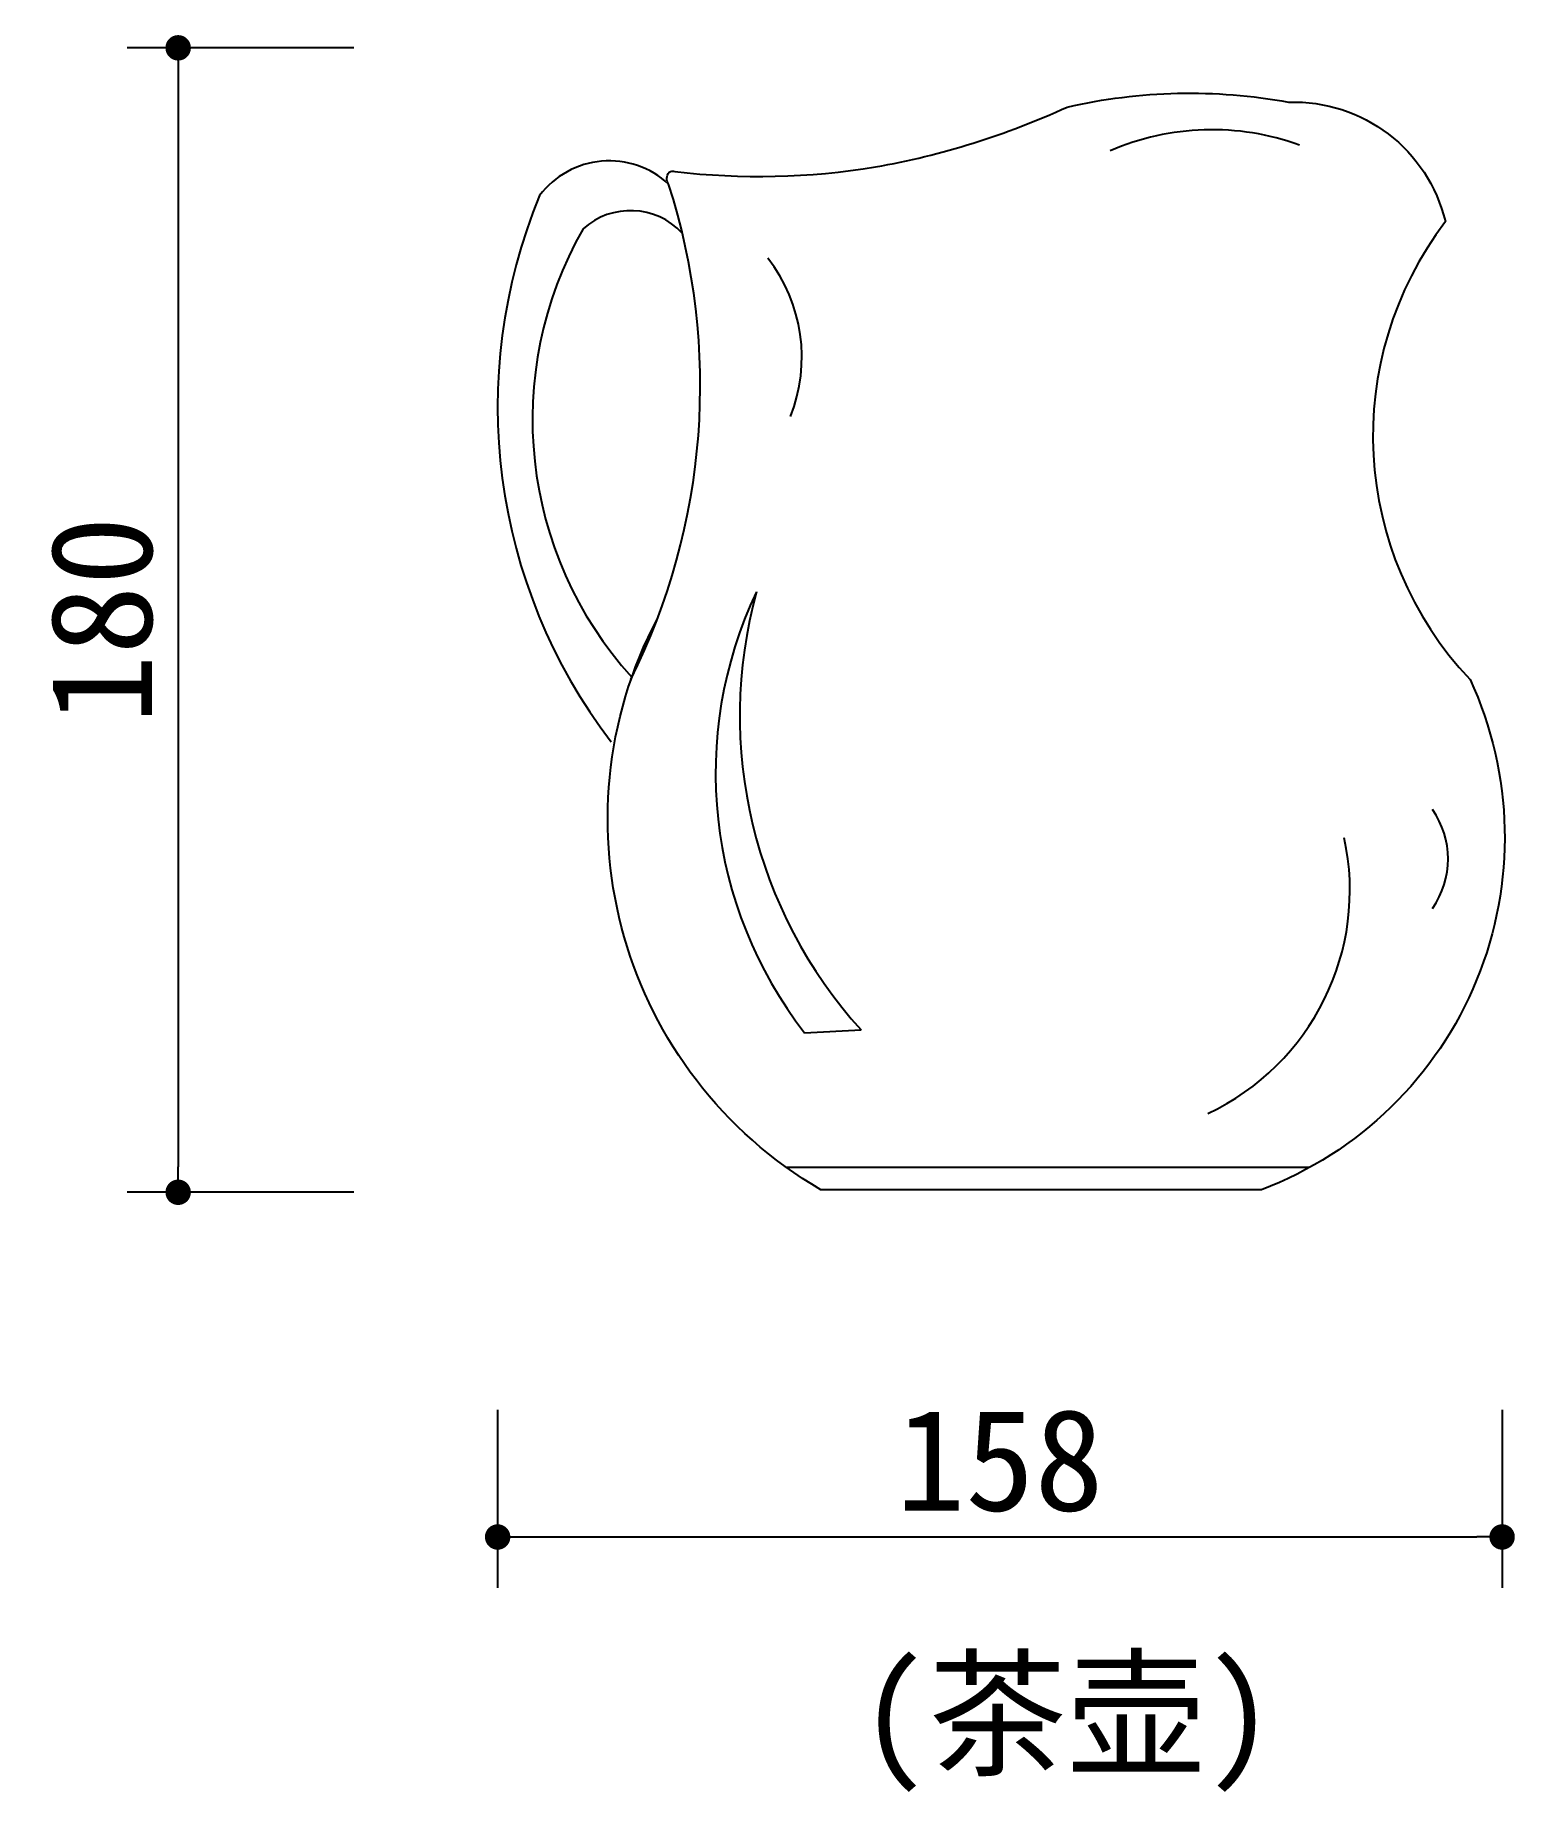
# Model space of a CAD drawing. Extents: x 878 to 1110, y 701 to 977.
import ezdxf

# ---------------------------------------------------------------- set-up
doc = ezdxf.new("R2010")
doc.units = 0
doc.header["$MEASUREMENT"] = 0
doc.layers.get('0').update_dxf_attribs({"linetype": 'CONTINUOUS'})
doc.layers.get('DEFPOINTS').update_dxf_attribs({"linetype": 'CONTINUOUS'})
for name, color, linetype in [('3', 3, 'CONTINUOUS'), ('7', 7, 'CONTINUOUS'), ('DIM', 3, 'CONTINUOUS'), ('TEXT', 3, 'CONTINUOUS')]:
    doc.layers.add(name, color=color, linetype=linetype)
doc.styles.add('HZ', font='simfang.ttf')
doc.dimstyles.new('BOOK', dxfattribs={"dimscale": 8, "dimtxt": 2, "dimasz": 0.5, "dimexe": 1, "dimexo": 1, "dimgap": 0.5, "dimtad": 1, "dimdec": 0, "dimtxsty": 'HZ', "dimblk1": 'DOT', "dimblk2": 'DOT', "dimsah": 1, "dimcen": 0, "dimazin": 3, "dimtfac": 0.5, "dimtdec": 0, "dimtmove": 0, "dimatfit": 3, "dimtolj": 1, "dimtzin": 0})

# ---------------------------------------------------------------- blocks, each defined once
blk = doc.blocks.new('_DOT')
at = {"color": 0, "linetype": 'BYBLOCK'}
blk.add_line((-0.5, 0), (-1, 0), dxfattribs=at)
at = {"color": 0, "linetype": 'BYBLOCK', "const_width": 0.5}
blk.add_lwpolyline([(-0.25, 0, 1), (0.25, 0, 1)], format="xyb", close=True, dxfattribs=at)
blk = doc.blocks.new('*D1')
at = {"color": 0, "linetype": 'BYBLOCK'}
for p, q in [((1853.42, 942.4), (1853.42, 914.4)), ((2011.42, 942.4), (2011.42, 914.4)), ((1857.42, 922.4), (2007.42, 922.4))]:
    blk.add_line(p, q, dxfattribs=at)
at = {"layer": 'DEFPOINTS', "color": 0, "linetype": 'BYBLOCK'}
for p in [(1853.42, 950.4), (2011.42, 950.4), (2011.42, 922.4)]:
    blk.add_point(p, dxfattribs=at)
at = {"color": 0, "linetype": 'BYBLOCK', "xscale": 4, "yscale": 4, "zscale": 4, "rotation": 180}
blk.add_blockref('_DOT', (1853.42, 922.4), dxfattribs=at)
at = {"color": 0, "linetype": 'BYBLOCK', "xscale": 4, "yscale": 4, "zscale": 4}
blk.add_blockref('_DOT', (2011.42, 922.4), dxfattribs=at)
at = {"color": 0, "linetype": 'BYBLOCK', "insert": (1932.42, 934.4), "char_height": 16, "attachment_point": 5, "style": 'HZ'}
blk.add_mtext('\\A1;158', dxfattribs=at)
blk = doc.blocks.new('*D0')
at = {"color": 0, "linetype": 'BYBLOCK'}
for p, q in [((1830.8, 1156.62), (1795.17, 1156.62)), ((1803.17, 1152.62), (1803.17, 980.62)), ((1830.8, 976.62), (1795.17, 976.62))]:
    blk.add_line(p, q, dxfattribs=at)
at = {"layer": 'DEFPOINTS', "color": 0, "linetype": 'BYBLOCK'}
for p in [(1838.8, 1156.62), (1803.17, 976.62), (1838.8, 976.62)]:
    blk.add_point(p, dxfattribs=at)
at = {"color": 0, "linetype": 'BYBLOCK', "xscale": 4, "yscale": 4, "zscale": 4}
for p, rotation in [((1803.17, 1156.62), 90), ((1803.17, 976.62), 270)]:
    blk.add_blockref('_DOT', p, dxfattribs=dict(at, rotation=rotation))
at = {"color": 0, "linetype": 'BYBLOCK', "insert": (1791.17, 1066.62), "char_height": 16, "attachment_point": 5, "rotation": 90, "style": 'HZ'}
blk.add_mtext('\\A1;180', dxfattribs=at)

msp = doc.modelspace()

# ---------------------------------------------------------------- linework, layer by layer
at = {"layer": '3'}
for p, q in [((998.55, 820.42), (1007.45, 820.86)), ((1077.97, 799.22), (995.72, 799.22))]:
    msp.add_line(p, q, dxfattribs=at)
for centre, radius, start, end in [((1062.62, 922.12), 40.33, 70.0101, 113.4072), ((972.87, 926.69), 25.25, 338.2678, 38.003), ((1051.07, 861.24), 66.52, 154.5921, 217.8546), ((1061.94, 870.3), 73.58, 164.652, 222.2168), ((1086.21, 847.76), 13.56, 324.9872, 35.0128), ((1045.49, 842.87), 38.83, 295.1244, 12.1984)]:
    msp.add_arc(centre, radius, start, end, dxfattribs=at)
at = {"layer": '7'}
for points in [[(971.22, 876, 0.19636), (977.17, 953.88, -0.3632), (977.27, 955.76, -0.229272), (978.13, 955.88, 0.070161), (1009.71, 956.6, 0.06354), (1039.86, 966.02, -0.102146), (1074.68, 966.78, -0.356677), (1099.35, 947.99, 0.368053), (1103.22, 876, -0.434869), (1070.4, 795.72), (1001.12, 795.72, -0.402455), (975.43, 885.59)], [(977.17, 953.88, 0.444785), (956.88, 952.11, 0.267438), (968.11, 866.18)], [(979.32, 946.2, 0.408955), (963.71, 946.85, 0.324595), (971.38, 876.33, 0.324595)]]:
    msp.add_lwpolyline(points, format="xyb", dxfattribs=at)

# ---------------------------------------------------------------- texts
at = {"layer": 'TEXT', "linetype": 'BYBLOCK', "style": 'HZ'}
msp.add_text('(茶壶)', height=16, dxfattribs=at).set_placement((1007.09, 705.29))

# ---------------------------------------------------------------- dimensions: what is measured, and where the dimension line sits
at = {"layer": 'DIM'}
dim = msp.add_linear_dim(base=(900.02, 795.33), p1=(935.65, 975.33), p2=(935.65, 795.33), angle=90, dimstyle='BOOK', dxfattribs=at)
dim.commit()
dim.dimension.update_dxf_attribs({"geometry": '*D0', "text_midpoint": (888.02, 885.33), "insert": (-903.15, -181.29)})
dim = msp.add_linear_dim(base=(1108.28, 741.1), p1=(950.28, 769.1), p2=(1108.28, 769.1), dimstyle='BOOK', dxfattribs=at)
dim.commit()
dim.dimension.update_dxf_attribs({"geometry": '*D1', "text_midpoint": (1029.28, 753.1), "insert": (-903.15, -181.29)})

doc.saveas('drawing.dxf')
